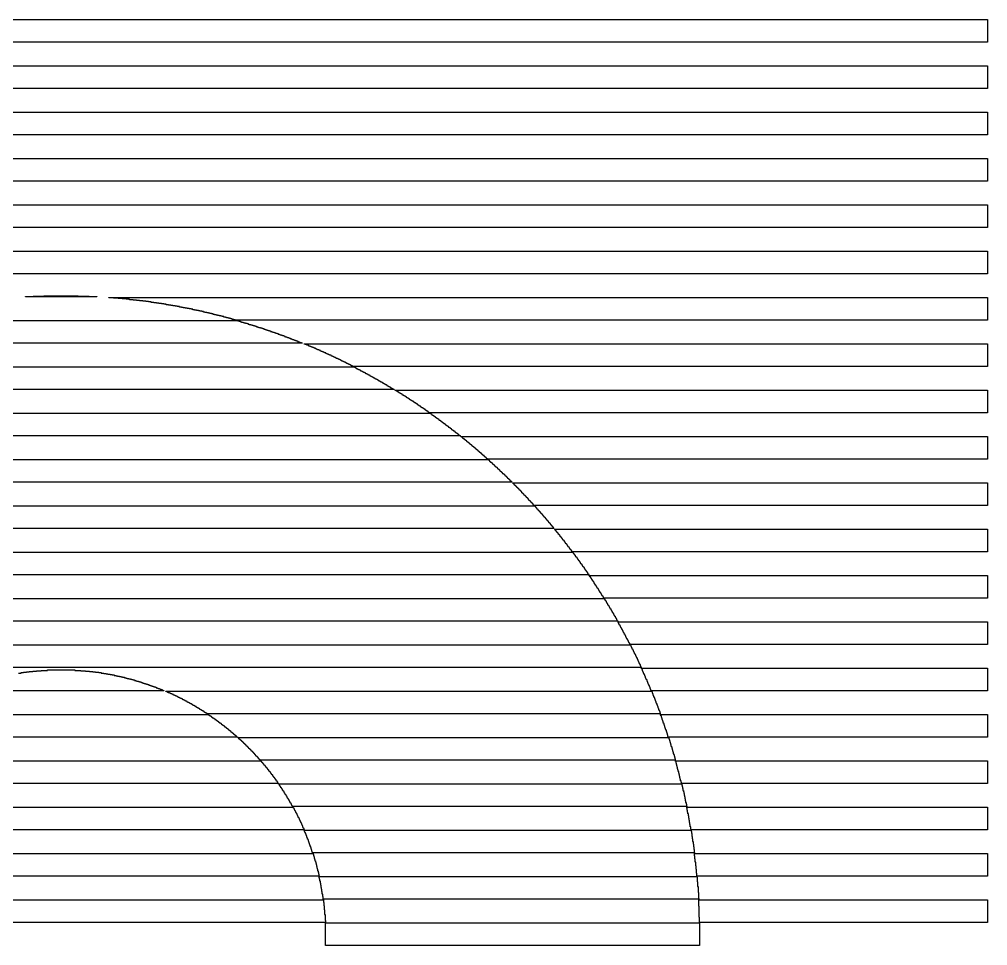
# Model space of a CAD drawing. Extents: x 600 to 5400, y 630 to 5369.
# Drawn here: x 2892 to 5400, y 2970 to 5369 of the extents above; entities that cross this region are included whole.
import ezdxf

# ---------------------------------------------------------------- set-up
doc = ezdxf.new("R2010")
doc.units = 0
doc.layers.add('LG_02_W2000_ZP600_INV_LG', color=5, linetype='CONTINUOUS')

msp = doc.modelspace()

# ---------------------------------------------------------------- linework, layer by layer
at = {"layer": 'LG_02_W2000_ZP600_INV_LG'}
for points in [[(5400, 5369), (5400, 5310), (600, 5310), (600, 5369)], [(5400, 5249), (5400, 5190), (600, 5190), (600, 5249)], [(5400, 5129), (5400, 5070), (600, 5070), (600, 5129)], [(5400, 5009), (5400, 4950), (600, 4950), (600, 5009)], [(5400, 4889), (5400, 4830), (600, 4830), (600, 4889)], [(5400, 4769), (5400, 4710), (600, 4710), (600, 4769)], [(3045, 4653), (3045, 4652), (3073, 4652), (3073, 4651), (3093, 4651), (3093, 4650), (2908, 4650), (2908, 4651), (2928, 4651), (2928, 4652), (2956, 4652), (2956, 4653)], [(5400, 4649), (5400, 4590), (3451, 4590), (3451, 4591), (3448, 4591), (3448, 4592), (3444, 4592), (3444, 4593), (3440, 4593), (3440, 4594), (3437, 4594), (3437, 4595), (3433, 4595), (3433, 4596), (3429, 4596), (3429, 4597), (3426, 4597), (3426, 4598), (3422, 4598), (3422, 4599), (3418, 4599), (3418, 4600), (3414, 4600), (3414, 4601), (3410, 4601), (3410, 4602), (3406, 4602), (3406, 4603), (3402, 4603), (3402, 4604), (3398, 4604), (3398, 4605), (3394, 4605), (3394, 4606), (3390, 4606), (3390, 4607), (3386, 4607), (3386, 4608), (3382, 4608), (3382, 4609), (3378, 4609), (3378, 4610), (3373, 4610), (3373, 4611), (3369, 4611), (3369, 4612), (3365, 4612), (3365, 4613), (3360, 4613), (3360, 4614), (3356, 4614), (3356, 4615), (3351, 4615), (3351, 4616), (3346, 4616), (3346, 4617), (3342, 4617), (3342, 4618), (3337, 4618), (3337, 4619), (3332, 4619), (3332, 4620), (3327, 4620), (3327, 4621), (3322, 4621), (3322, 4622), (3317, 4622), (3317, 4623), (3312, 4623), (3312, 4624), (3307, 4624), (3307, 4625), (3301, 4625), (3301, 4626), (3296, 4626), (3296, 4627), (3290, 4627), (3290, 4628), (3285, 4628), (3285, 4629), (3279, 4629), (3279, 4630), (3273, 4630), (3273, 4631), (3267, 4631), (3267, 4632), (3261, 4632), (3261, 4633), (3254, 4633), (3254, 4634), (3248, 4634), (3248, 4635), (3241, 4635), (3241, 4636), (3234, 4636), (3234, 4637), (3227, 4637), (3227, 4638), (3220, 4638), (3220, 4639), (3212, 4639), (3212, 4640), (3204, 4640), (3204, 4641), (3196, 4641), (3196, 4642), (3187, 4642), (3187, 4643), (3178, 4643), (3178, 4644), (3169, 4644), (3169, 4645), (3159, 4645), (3159, 4646), (3148, 4646), (3148, 4647), (3136, 4647), (3136, 4648), (3124, 4648), (3124, 4649)], [(5400, 4529), (5400, 4470), (3756, 4470), (3756, 4471), (3754, 4471), (3754, 4472), (3752, 4472), (3752, 4473), (3750, 4473), (3750, 4474), (3748, 4474), (3748, 4475), (3746, 4475), (3746, 4476), (3744, 4476), (3744, 4477), (3742, 4477), (3742, 4478), (3740, 4478), (3740, 4479), (3738, 4479), (3738, 4480), (3736, 4480), (3736, 4481), (3734, 4481), (3734, 4482), (3732, 4482), (3732, 4483), (3730, 4483), (3730, 4484), (3728, 4484), (3728, 4485), (3726, 4485), (3726, 4486), (3724, 4486), (3724, 4487), (3722, 4487), (3722, 4488), (3720, 4488), (3720, 4489), (3718, 4489), (3718, 4490), (3716, 4490), (3716, 4491), (3713, 4491), (3713, 4492), (3711, 4492), (3711, 4493), (3709, 4493), (3709, 4494), (3707, 4494), (3707, 4495), (3705, 4495), (3705, 4496), (3703, 4496), (3703, 4497), (3701, 4497), (3701, 4498), (3699, 4498), (3699, 4499), (3696, 4499), (3696, 4500), (3694, 4500), (3694, 4501), (3692, 4501), (3692, 4502), (3690, 4502), (3690, 4503), (3688, 4503), (3688, 4504), (3686, 4504), (3686, 4505), (3683, 4505), (3683, 4506), (3681, 4506), (3681, 4507), (3679, 4507), (3679, 4508), (3677, 4508), (3677, 4509), (3674, 4509), (3674, 4510), (3672, 4510), (3672, 4511), (3670, 4511), (3670, 4512), (3668, 4512), (3668, 4513), (3665, 4513), (3665, 4514), (3663, 4514), (3663, 4515), (3661, 4515), (3661, 4516), (3659, 4516), (3659, 4517), (3656, 4517), (3656, 4518), (3654, 4518), (3654, 4519), (3652, 4519), (3652, 4520), (3649, 4520), (3649, 4521), (3647, 4521), (3647, 4522), (3645, 4522), (3645, 4523), (3642, 4523), (3642, 4524), (3640, 4524), (3640, 4525), (3637, 4525), (3637, 4526), (3635, 4526), (3635, 4527), (3633, 4527), (3633, 4528), (3630, 4528), (3630, 4529)], [(5400, 4409), (5400, 4350), (3954, 4350), (3954, 4351), (3953, 4351), (3953, 4352), (3951, 4352), (3951, 4353), (3950, 4353), (3950, 4354), (3948, 4354), (3948, 4355), (3947, 4355), (3947, 4356), (3945, 4356), (3945, 4357), (3944, 4357), (3944, 4358), (3943, 4358), (3943, 4359), (3941, 4359), (3941, 4360), (3940, 4360), (3940, 4361), (3938, 4361), (3938, 4362), (3937, 4362), (3937, 4363), (3935, 4363), (3935, 4364), (3934, 4364), (3934, 4365), (3932, 4365), (3932, 4366), (3931, 4366), (3931, 4367), (3929, 4367), (3929, 4368), (3928, 4368), (3928, 4369), (3926, 4369), (3926, 4370), (3925, 4370), (3925, 4371), (3924, 4371), (3924, 4372), (3922, 4372), (3922, 4373), (3921, 4373), (3921, 4374), (3919, 4374), (3919, 4375), (3918, 4375), (3918, 4376), (3916, 4376), (3916, 4377), (3915, 4377), (3915, 4378), (3913, 4378), (3913, 4379), (3912, 4379), (3912, 4380), (3910, 4380), (3910, 4381), (3908, 4381), (3908, 4382), (3907, 4382), (3907, 4383), (3905, 4383), (3905, 4384), (3904, 4384), (3904, 4385), (3902, 4385), (3902, 4386), (3901, 4386), (3901, 4387), (3899, 4387), (3899, 4388), (3898, 4388), (3898, 4389), (3896, 4389), (3896, 4390), (3895, 4390), (3895, 4391), (3893, 4391), (3893, 4392), (3892, 4392), (3892, 4393), (3890, 4393), (3890, 4394), (3888, 4394), (3888, 4395), (3887, 4395), (3887, 4396), (3885, 4396), (3885, 4397), (3884, 4397), (3884, 4398), (3882, 4398), (3882, 4399), (3880, 4399), (3880, 4400), (3879, 4400), (3879, 4401), (3877, 4401), (3877, 4402), (3876, 4402), (3876, 4403), (3874, 4403), (3874, 4404), (3872, 4404), (3872, 4405), (3871, 4405), (3871, 4406), (3869, 4406), (3869, 4407), (3868, 4407), (3868, 4408), (3866, 4408), (3866, 4409)], [(5400, 4289), (5400, 4230), (4105, 4230), (4105, 4231), (4103, 4231), (4103, 4232), (4102, 4232), (4102, 4233), (4101, 4233), (4101, 4234), (4100, 4234), (4100, 4235), (4099, 4235), (4099, 4236), (4098, 4236), (4098, 4237), (4097, 4237), (4097, 4238), (4096, 4238), (4096, 4239), (4094, 4239), (4094, 4240), (4093, 4240), (4093, 4241), (4092, 4241), (4092, 4242), (4091, 4242), (4091, 4243), (4090, 4243), (4090, 4244), (4089, 4244), (4089, 4245), (4088, 4245), (4088, 4246), (4086, 4246), (4086, 4247), (4085, 4247), (4085, 4248), (4084, 4248), (4084, 4249), (4083, 4249), (4083, 4250), (4082, 4250), (4082, 4251), (4081, 4251), (4081, 4252), (4080, 4252), (4080, 4253), (4078, 4253), (4078, 4254), (4077, 4254), (4077, 4255), (4076, 4255), (4076, 4256), (4075, 4256), (4075, 4257), (4074, 4257), (4074, 4258), (4073, 4258), (4073, 4259), (4071, 4259), (4071, 4260), (4070, 4260), (4070, 4261), (4069, 4261), (4069, 4262), (4068, 4262), (4068, 4263), (4067, 4263), (4067, 4264), (4065, 4264), (4065, 4265), (4064, 4265), (4064, 4266), (4063, 4266), (4063, 4267), (4062, 4267), (4062, 4268), (4061, 4268), (4061, 4269), (4059, 4269), (4059, 4270), (4058, 4270), (4058, 4271), (4057, 4271), (4057, 4272), (4056, 4272), (4056, 4273), (4055, 4273), (4055, 4274), (4053, 4274), (4053, 4275), (4052, 4275), (4052, 4276), (4051, 4276), (4051, 4277), (4050, 4277), (4050, 4278), (4049, 4278), (4049, 4279), (4047, 4279), (4047, 4280), (4046, 4280), (4046, 4281), (4045, 4281), (4045, 4282), (4044, 4282), (4044, 4283), (4042, 4283), (4042, 4284), (4041, 4284), (4041, 4285), (4040, 4285), (4040, 4286), (4039, 4286), (4039, 4287), (4038, 4287), (4038, 4288), (4036, 4288), (4036, 4289)], [(5400, 4169), (5400, 4110), (4225, 4110), (4225, 4111), (4224, 4111), (4224, 4112), (4223, 4112), (4223, 4114), (4222, 4114), (4222, 4115), (4221, 4115), (4221, 4116), (4220, 4116), (4220, 4117), (4219, 4117), (4219, 4118), (4218, 4118), (4218, 4119), (4217, 4119), (4217, 4120), (4216, 4120), (4216, 4121), (4215, 4121), (4215, 4122), (4214, 4122), (4214, 4123), (4213, 4123), (4213, 4124), (4212, 4124), (4212, 4125), (4211, 4125), (4211, 4127), (4210, 4127), (4210, 4128), (4209, 4128), (4209, 4129), (4208, 4129), (4208, 4130), (4207, 4130), (4207, 4131), (4206, 4131), (4206, 4132), (4205, 4132), (4205, 4133), (4204, 4133), (4204, 4134), (4203, 4134), (4203, 4135), (4202, 4135), (4202, 4136), (4201, 4136), (4201, 4137), (4200, 4137), (4200, 4138), (4199, 4138), (4199, 4139), (4198, 4139), (4198, 4140), (4197, 4140), (4197, 4141), (4196, 4141), (4196, 4142), (4195, 4142), (4195, 4143), (4194, 4143), (4194, 4145), (4193, 4145), (4193, 4146), (4192, 4146), (4192, 4147), (4191, 4147), (4191, 4148), (4190, 4148), (4190, 4149), (4189, 4149), (4189, 4150), (4188, 4150), (4188, 4151), (4187, 4151), (4187, 4152), (4186, 4152), (4186, 4153), (4185, 4153), (4185, 4154), (4184, 4154), (4184, 4155), (4183, 4155), (4183, 4156), (4182, 4156), (4182, 4157), (4181, 4157), (4181, 4158), (4180, 4158), (4180, 4159), (4179, 4159), (4179, 4160), (4178, 4160), (4178, 4161), (4177, 4161), (4177, 4162), (4176, 4162), (4176, 4163), (4175, 4163), (4175, 4164), (4174, 4164), (4174, 4165), (4173, 4165), (4173, 4166), (4172, 4166), (4172, 4167), (4171, 4167), (4171, 4168), (4170, 4168), (4170, 4169)], [(5400, 4049), (5400, 3990), (4324, 3990), (4324, 3991), (4323, 3991), (4323, 3993), (4322, 3993), (4322, 3994), (4321, 3994), (4321, 3995), (4320, 3995), (4320, 3997), (4319, 3997), (4319, 3998), (4318, 3998), (4318, 3999), (4317, 3999), (4317, 4001), (4316, 4001), (4316, 4002), (4315, 4002), (4315, 4003), (4314, 4003), (4314, 4005), (4313, 4005), (4313, 4006), (4312, 4006), (4312, 4007), (4311, 4007), (4311, 4009), (4310, 4009), (4310, 4010), (4309, 4010), (4309, 4011), (4308, 4011), (4308, 4012), (4307, 4012), (4307, 4014), (4306, 4014), (4306, 4015), (4305, 4015), (4305, 4016), (4304, 4016), (4304, 4018), (4303, 4018), (4303, 4019), (4302, 4019), (4302, 4020), (4301, 4020), (4301, 4021), (4300, 4021), (4300, 4023), (4299, 4023), (4299, 4024), (4298, 4024), (4298, 4025), (4297, 4025), (4297, 4027), (4296, 4027), (4296, 4028), (4295, 4028), (4295, 4029), (4294, 4029), (4294, 4030), (4293, 4030), (4293, 4032), (4292, 4032), (4292, 4033), (4291, 4033), (4291, 4034), (4290, 4034), (4290, 4035), (4289, 4035), (4289, 4037), (4288, 4037), (4288, 4038), (4287, 4038), (4287, 4039), (4286, 4039), (4286, 4040), (4285, 4040), (4285, 4041), (4284, 4041), (4284, 4043), (4283, 4043), (4283, 4044), (4282, 4044), (4282, 4045), (4281, 4045), (4281, 4046), (4280, 4046), (4280, 4048), (4279, 4048), (4279, 4049)], [(5400, 3929), (5400, 3870), (4406, 3870), (4406, 3871), (4405, 3871), (4405, 3873), (4404, 3873), (4404, 3875), (4403, 3875), (4403, 3876), (4402, 3876), (4402, 3878), (4401, 3878), (4401, 3879), (4400, 3879), (4400, 3881), (4399, 3881), (4399, 3883), (4398, 3883), (4398, 3884), (4397, 3884), (4397, 3886), (4396, 3886), (4396, 3887), (4395, 3887), (4395, 3889), (4394, 3889), (4394, 3891), (4393, 3891), (4393, 3892), (4392, 3892), (4392, 3894), (4391, 3894), (4391, 3895), (4390, 3895), (4390, 3897), (4389, 3897), (4389, 3898), (4388, 3898), (4388, 3900), (4387, 3900), (4387, 3901), (4386, 3901), (4386, 3903), (4385, 3903), (4385, 3904), (4384, 3904), (4384, 3906), (4383, 3906), (4383, 3907), (4382, 3907), (4382, 3909), (4381, 3909), (4381, 3911), (4380, 3911), (4380, 3912), (4379, 3912), (4379, 3914), (4378, 3914), (4378, 3915), (4377, 3915), (4377, 3917), (4376, 3917), (4376, 3918), (4375, 3918), (4375, 3920), (4374, 3920), (4374, 3921), (4373, 3921), (4373, 3923), (4372, 3923), (4372, 3924), (4371, 3924), (4371, 3925), (4370, 3925), (4370, 3927), (4369, 3927), (4369, 3928), (4368, 3928), (4368, 3929)], [(5400, 3809), (5400, 3750), (4474, 3750), (4474, 3751), (4473, 3751), (4473, 3753), (4472, 3753), (4472, 3755), (4471, 3755), (4471, 3757), (4470, 3757), (4470, 3759), (4469, 3759), (4469, 3761), (4468, 3761), (4468, 3763), (4467, 3763), (4467, 3764), (4466, 3764), (4466, 3766), (4465, 3766), (4465, 3768), (4464, 3768), (4464, 3770), (4463, 3770), (4463, 3772), (4462, 3772), (4462, 3774), (4461, 3774), (4461, 3776), (4460, 3776), (4460, 3778), (4459, 3778), (4459, 3780), (4458, 3780), (4458, 3781), (4457, 3781), (4457, 3783), (4456, 3783), (4456, 3785), (4455, 3785), (4455, 3787), (4454, 3787), (4454, 3789), (4453, 3789), (4453, 3791), (4452, 3791), (4452, 3793), (4451, 3793), (4451, 3794), (4450, 3794), (4450, 3796), (4449, 3796), (4449, 3798), (4448, 3798), (4448, 3800), (4447, 3800), (4447, 3802), (4446, 3802), (4446, 3803), (4445, 3803), (4445, 3805), (4444, 3805), (4444, 3807), (4443, 3807), (4443, 3809)], [(5400, 3689), (5400, 3630), (4529, 3630), (4529, 3632), (4528, 3632), (4528, 3634), (4527, 3634), (4527, 3636), (4526, 3636), (4526, 3639), (4525, 3639), (4525, 3641), (4524, 3641), (4524, 3644), (4523, 3644), (4523, 3646), (4522, 3646), (4522, 3648), (4521, 3648), (4521, 3651), (4520, 3651), (4520, 3653), (4519, 3653), (4519, 3655), (4518, 3655), (4518, 3658), (4517, 3658), (4517, 3660), (4516, 3660), (4516, 3662), (4515, 3662), (4515, 3664), (4514, 3664), (4514, 3667), (4513, 3667), (4513, 3669), (4512, 3669), (4512, 3671), (4511, 3671), (4511, 3673), (4510, 3673), (4510, 3676), (4509, 3676), (4509, 3678), (4508, 3678), (4508, 3680), (4507, 3680), (4507, 3682), (4506, 3682), (4506, 3685), (4505, 3685), (4505, 3687), (4504, 3687), (4504, 3689)], [(4530, 3629), (4530, 3627), (4531, 3627), (4531, 3624), (4532, 3624), (4532, 3622), (4533, 3622), (4533, 3619), (4534, 3619), (4534, 3617), (4535, 3617), (4535, 3614), (4536, 3614), (4536, 3612), (4537, 3612), (4537, 3609), (4538, 3609), (4538, 3607), (4539, 3607), (4539, 3604), (4540, 3604), (4540, 3602), (4541, 3602), (4541, 3599), (4542, 3599), (4542, 3597), (4543, 3597), (4543, 3594), (4544, 3594), (4544, 3591), (4545, 3591), (4545, 3589), (4546, 3589), (4546, 3586), (4547, 3586), (4547, 3584), (4548, 3584), (4548, 3581), (4549, 3581), (4549, 3578), (4550, 3578), (4550, 3576), (4551, 3576), (4551, 3573), (4552, 3573), (4552, 3570), (3379, 3570), (3379, 3571), (3377, 3571), (3377, 3572), (3376, 3572), (3376, 3573), (3374, 3573), (3374, 3574), (3373, 3574), (3373, 3575), (3371, 3575), (3371, 3576), (3370, 3576), (3370, 3577), (3368, 3577), (3368, 3578), (3366, 3578), (3366, 3579), (3365, 3579), (3365, 3580), (3363, 3580), (3363, 3581), (3362, 3581), (3362, 3582), (3360, 3582), (3360, 3583), (3358, 3583), (3358, 3584), (3357, 3584), (3357, 3585), (3355, 3585), (3355, 3586), (3353, 3586), (3353, 3587), (3352, 3587), (3352, 3588), (3350, 3588), (3350, 3589), (3348, 3589), (3348, 3590), (3347, 3590), (3347, 3591), (3345, 3591), (3345, 3592), (3343, 3592), (3343, 3593), (3342, 3593), (3342, 3594), (3340, 3594), (3340, 3595), (3338, 3595), (3338, 3596), (3336, 3596), (3336, 3597), (3334, 3597), (3334, 3598), (3333, 3598), (3333, 3599), (3331, 3599), (3331, 3600), (3329, 3600), (3329, 3601), (3327, 3601), (3327, 3602), (3325, 3602), (3325, 3603), (3323, 3603), (3323, 3604), (3322, 3604), (3322, 3605), (3320, 3605), (3320, 3606), (3318, 3606), (3318, 3607), (3316, 3607), (3316, 3608), (3314, 3608), (3314, 3609), (3312, 3609), (3312, 3610), (3310, 3610), (3310, 3611), (3308, 3611), (3308, 3612), (3306, 3612), (3306, 3613), (3304, 3613), (3304, 3614), (3302, 3614), (3302, 3615), (3300, 3615), (3300, 3616), (3298, 3616), (3298, 3617), (3296, 3617), (3296, 3618), (3294, 3618), (3294, 3619), (3292, 3619), (3292, 3620), (3289, 3620), (3289, 3621), (3287, 3621), (3287, 3622), (3285, 3622), (3285, 3623), (3283, 3623), (3283, 3624), (3281, 3624), (3281, 3625), (3278, 3625), (3278, 3626), (3276, 3626), (3276, 3627), (3274, 3627), (3274, 3628), (3272, 3628), (3272, 3629)], [(5400, 3569), (5400, 3510), (4573, 3510), (4573, 3512), (4572, 3512), (4572, 3516), (4571, 3516), (4571, 3519), (4570, 3519), (4570, 3522), (4569, 3522), (4569, 3525), (4568, 3525), (4568, 3528), (4567, 3528), (4567, 3531), (4566, 3531), (4566, 3533), (4565, 3533), (4565, 3536), (4564, 3536), (4564, 3539), (4563, 3539), (4563, 3542), (4562, 3542), (4562, 3545), (4561, 3545), (4561, 3548), (4560, 3548), (4560, 3551), (4559, 3551), (4559, 3554), (4558, 3554), (4558, 3556), (4557, 3556), (4557, 3559), (4556, 3559), (4556, 3562), (4555, 3562), (4555, 3565), (4554, 3565), (4554, 3567), (4553, 3567), (4553, 3569)], [(4574, 3509), (4574, 3506), (4575, 3506), (4575, 3503), (4576, 3503), (4576, 3500), (4577, 3500), (4577, 3497), (4578, 3497), (4578, 3494), (4579, 3494), (4579, 3491), (4580, 3491), (4580, 3487), (4581, 3487), (4581, 3484), (4582, 3484), (4582, 3481), (4583, 3481), (4583, 3477), (4584, 3477), (4584, 3474), (4585, 3474), (4585, 3471), (4586, 3471), (4586, 3467), (4587, 3467), (4587, 3464), (4588, 3464), (4588, 3461), (4589, 3461), (4589, 3457), (4590, 3457), (4590, 3454), (4591, 3454), (4591, 3450), (3516, 3450), (3516, 3451), (3515, 3451), (3515, 3452), (3514, 3452), (3514, 3453), (3513, 3453), (3513, 3454), (3512, 3454), (3512, 3456), (3511, 3456), (3511, 3457), (3510, 3457), (3510, 3458), (3509, 3458), (3509, 3459), (3508, 3459), (3508, 3460), (3507, 3460), (3507, 3461), (3506, 3461), (3506, 3462), (3505, 3462), (3505, 3463), (3504, 3463), (3504, 3464), (3503, 3464), (3503, 3465), (3502, 3465), (3502, 3467), (3501, 3467), (3501, 3468), (3500, 3468), (3500, 3469), (3499, 3469), (3499, 3470), (3498, 3470), (3498, 3471), (3497, 3471), (3497, 3472), (3496, 3472), (3496, 3473), (3495, 3473), (3495, 3474), (3494, 3474), (3494, 3475), (3493, 3475), (3493, 3476), (3492, 3476), (3492, 3477), (3491, 3477), (3491, 3478), (3490, 3478), (3490, 3479), (3489, 3479), (3489, 3480), (3488, 3480), (3488, 3481), (3487, 3481), (3487, 3482), (3486, 3482), (3486, 3483), (3485, 3483), (3485, 3484), (3484, 3484), (3484, 3485), (3483, 3485), (3483, 3486), (3482, 3486), (3482, 3487), (3481, 3487), (3481, 3488), (3480, 3488), (3480, 3489), (3479, 3489), (3479, 3490), (3478, 3490), (3478, 3491), (3477, 3491), (3477, 3492), (3476, 3492), (3476, 3493), (3475, 3493), (3475, 3494), (3474, 3494), (3474, 3495), (3473, 3495), (3473, 3496), (3472, 3496), (3472, 3497), (3471, 3497), (3471, 3498), (3470, 3498), (3470, 3499), (3469, 3499), (3469, 3500), (3468, 3500), (3468, 3501), (3466, 3501), (3466, 3502), (3465, 3502), (3465, 3503), (3464, 3503), (3464, 3504), (3463, 3504), (3463, 3505), (3462, 3505), (3462, 3506), (3461, 3506), (3461, 3507), (3460, 3507), (3460, 3508), (3459, 3508), (3459, 3509)], [(5400, 3449), (5400, 3390), (4607, 3390), (4607, 3393), (4606, 3393), (4606, 3397), (4605, 3397), (4605, 3401), (4604, 3401), (4604, 3405), (4603, 3405), (4603, 3409), (4602, 3409), (4602, 3413), (4601, 3413), (4601, 3417), (4600, 3417), (4600, 3421), (4599, 3421), (4599, 3425), (4598, 3425), (4598, 3428), (4597, 3428), (4597, 3432), (4596, 3432), (4596, 3436), (4595, 3436), (4595, 3439), (4594, 3439), (4594, 3443), (4593, 3443), (4593, 3447), (4592, 3447), (4592, 3449)], [(4608, 3389), (4608, 3385), (4609, 3385), (4609, 3381), (4610, 3381), (4610, 3377), (4611, 3377), (4611, 3372), (4612, 3372), (4612, 3368), (4613, 3368), (4613, 3364), (4614, 3364), (4614, 3359), (4615, 3359), (4615, 3355), (4616, 3355), (4616, 3350), (4617, 3350), (4617, 3345), (4618, 3345), (4618, 3341), (4619, 3341), (4619, 3336), (4620, 3336), (4620, 3331), (4621, 3331), (4621, 3330), (3600, 3330), (3600, 3332), (3599, 3332), (3599, 3333), (3598, 3333), (3598, 3335), (3597, 3335), (3597, 3337), (3596, 3337), (3596, 3339), (3595, 3339), (3595, 3341), (3594, 3341), (3594, 3342), (3593, 3342), (3593, 3344), (3592, 3344), (3592, 3346), (3591, 3346), (3591, 3347), (3590, 3347), (3590, 3349), (3589, 3349), (3589, 3351), (3588, 3351), (3588, 3352), (3587, 3352), (3587, 3354), (3586, 3354), (3586, 3356), (3585, 3356), (3585, 3357), (3584, 3357), (3584, 3359), (3583, 3359), (3583, 3361), (3582, 3361), (3582, 3362), (3581, 3362), (3581, 3364), (3580, 3364), (3580, 3365), (3579, 3365), (3579, 3367), (3578, 3367), (3578, 3369), (3577, 3369), (3577, 3370), (3576, 3370), (3576, 3372), (3575, 3372), (3575, 3373), (3574, 3373), (3574, 3375), (3573, 3375), (3573, 3376), (3572, 3376), (3572, 3378), (3571, 3378), (3571, 3379), (3570, 3379), (3570, 3381), (3569, 3381), (3569, 3382), (3568, 3382), (3568, 3384), (3567, 3384), (3567, 3385), (3566, 3385), (3566, 3387), (3565, 3387), (3565, 3388), (3564, 3388), (3564, 3389)], [(5400, 3329), (5400, 3270), (4632, 3270), (4632, 3272), (4631, 3272), (4631, 3278), (4630, 3278), (4630, 3284), (4629, 3284), (4629, 3289), (4628, 3289), (4628, 3295), (4627, 3295), (4627, 3300), (4626, 3300), (4626, 3306), (4625, 3306), (4625, 3311), (4624, 3311), (4624, 3316), (4623, 3316), (4623, 3321), (4622, 3321), (4622, 3326), (4621, 3326), (4621, 3329)], [(4632, 3269), (4632, 3266), (4633, 3266), (4633, 3260), (4634, 3260), (4634, 3253), (4635, 3253), (4635, 3247), (4636, 3247), (4636, 3240), (4637, 3240), (4637, 3233), (4638, 3233), (4638, 3226), (4639, 3226), (4639, 3219), (4640, 3219), (4640, 3211), (4641, 3211), (4641, 3210), (3652, 3210), (3652, 3212), (3651, 3212), (3651, 3215), (3650, 3215), (3650, 3218), (3649, 3218), (3649, 3221), (3648, 3221), (3648, 3224), (3647, 3224), (3647, 3227), (3646, 3227), (3646, 3230), (3645, 3230), (3645, 3233), (3644, 3233), (3644, 3235), (3643, 3235), (3643, 3238), (3642, 3238), (3642, 3241), (3641, 3241), (3641, 3244), (3640, 3244), (3640, 3246), (3639, 3246), (3639, 3249), (3638, 3249), (3638, 3251), (3637, 3251), (3637, 3254), (3636, 3254), (3636, 3256), (3635, 3256), (3635, 3259), (3634, 3259), (3634, 3261), (3633, 3261), (3633, 3264), (3632, 3264), (3632, 3266), (3631, 3266), (3631, 3268), (3630, 3268), (3630, 3269)], [(5400, 3209), (5400, 3150), (4647, 3150), (4647, 3158), (4646, 3158), (4646, 3168), (4645, 3168), (4645, 3177), (4644, 3177), (4644, 3186), (4643, 3186), (4643, 3195), (4642, 3195), (4642, 3203), (4641, 3203), (4641, 3209)], [(4647, 3149), (4647, 3147), (4648, 3147), (4648, 3135), (4649, 3135), (4649, 3123), (4650, 3123), (4650, 3108), (4651, 3108), (4651, 3092), (4652, 3092), (4652, 3090), (3679, 3090), (3679, 3097), (3678, 3097), (3678, 3103), (3677, 3103), (3677, 3110), (3676, 3110), (3676, 3116), (3675, 3116), (3675, 3121), (3674, 3121), (3674, 3127), (3673, 3127), (3673, 3132), (3672, 3132), (3672, 3137), (3671, 3137), (3671, 3142), (3670, 3142), (3670, 3146), (3669, 3146), (3669, 3149)], [(3680, 3089), (3680, 3082), (3681, 3082), (3681, 3073), (3682, 3073), (3682, 3063), (3683, 3063), (3683, 3051), (3684, 3051), (3684, 3035), (3685, 3035), (3685, 3030), (2316, 3030), (2316, 3035), (2317, 3035), (2317, 3051), (2318, 3051), (2318, 3063), (2319, 3063), (2319, 3073), (2320, 3073), (2320, 3082), (2321, 3082), (2321, 3089)], [(5400, 3089), (5400, 3030), (4654, 3030), (4654, 3044), (4653, 3044), (4653, 3072), (4652, 3072), (4652, 3089)], [(4654, 3029), (4654, 2970), (3685, 2970), (3685, 3029)]]:
    msp.add_lwpolyline(points, close=True, dxfattribs=at)
for points in [[(2543, 4589), (3458, 4589), (3458, 4588), (3462, 4588), (3462, 4587), (3465, 4587), (3465, 4586), (3468, 4586), (3468, 4585), (3472, 4585), (3472, 4584), (3475, 4584), (3475, 4583), (3478, 4583), (3478, 4582), (3482, 4582), (3482, 4581), (3485, 4581), (3485, 4580), (3488, 4580), (3488, 4579), (3492, 4579), (3492, 4578), (3495, 4578), (3495, 4577), (3498, 4577), (3498, 4576), (3501, 4576), (3501, 4575), (3504, 4575), (3504, 4574), (3507, 4574), (3507, 4573), (3510, 4573), (3510, 4572), (3513, 4572), (3513, 4571), (3517, 4571), (3517, 4570), (3520, 4570), (3520, 4569), (3523, 4569), (3523, 4568), (3526, 4568), (3526, 4567), (3529, 4567), (3529, 4566), (3532, 4566), (3532, 4565), (3534, 4565), (3534, 4564), (3537, 4564), (3537, 4563), (3540, 4563), (3540, 4562), (3543, 4562), (3543, 4561), (3546, 4561), (3546, 4560), (3549, 4560), (3549, 4559), (3552, 4559), (3552, 4558), (3555, 4558), (3555, 4557), (3557, 4557), (3557, 4556), (3560, 4556), (3560, 4555), (3563, 4555), (3563, 4554), (3566, 4554), (3566, 4553), (3568, 4553), (3568, 4552), (3571, 4552), (3571, 4551), (3574, 4551), (3574, 4550), (3577, 4550), (3577, 4549), (3579, 4549), (3579, 4548), (3582, 4548), (3582, 4547), (3585, 4547), (3585, 4546), (3587, 4546), (3587, 4545), (3590, 4545), (3590, 4544), (3592, 4544), (3592, 4543), (3595, 4543), (3595, 4542), (3598, 4542), (3598, 4541), (3600, 4541), (3600, 4540), (3603, 4540), (3603, 4539), (3605, 4539), (3605, 4538), (3608, 4538), (3608, 4537), (3610, 4537), (3610, 4536), (3613, 4536), (3613, 4535), (3615, 4535), (3615, 4534), (3618, 4534), (3618, 4533), (3620, 4533), (3620, 4532), (3623, 4532), (3623, 4531), (3625, 4531), (3625, 4530), (2376, 4530)], [(2241, 4469), (3760, 4469), (3760, 4468), (3762, 4468), (3762, 4467), (3764, 4467), (3764, 4466), (3765, 4466), (3765, 4465), (3767, 4465), (3767, 4464), (3769, 4464), (3769, 4463), (3771, 4463), (3771, 4462), (3773, 4462), (3773, 4461), (3775, 4461), (3775, 4460), (3777, 4460), (3777, 4459), (3779, 4459), (3779, 4458), (3781, 4458), (3781, 4457), (3782, 4457), (3782, 4456), (3784, 4456), (3784, 4455), (3786, 4455), (3786, 4454), (3788, 4454), (3788, 4453), (3790, 4453), (3790, 4452), (3792, 4452), (3792, 4451), (3794, 4451), (3794, 4450), (3795, 4450), (3795, 4449), (3797, 4449), (3797, 4448), (3799, 4448), (3799, 4447), (3801, 4447), (3801, 4446), (3803, 4446), (3803, 4445), (3804, 4445), (3804, 4444), (3806, 4444), (3806, 4443), (3808, 4443), (3808, 4442), (3810, 4442), (3810, 4441), (3812, 4441), (3812, 4440), (3813, 4440), (3813, 4439), (3815, 4439), (3815, 4438), (3817, 4438), (3817, 4437), (3819, 4437), (3819, 4436), (3820, 4436), (3820, 4435), (3822, 4435), (3822, 4434), (3824, 4434), (3824, 4433), (3826, 4433), (3826, 4432), (3827, 4432), (3827, 4431), (3829, 4431), (3829, 4430), (3831, 4430), (3831, 4429), (3833, 4429), (3833, 4428), (3834, 4428), (3834, 4427), (3836, 4427), (3836, 4426), (3838, 4426), (3838, 4425), (3839, 4425), (3839, 4424), (3841, 4424), (3841, 4423), (3843, 4423), (3843, 4422), (3844, 4422), (3844, 4421), (3846, 4421), (3846, 4420), (3848, 4420), (3848, 4419), (3849, 4419), (3849, 4418), (3851, 4418), (3851, 4417), (3853, 4417), (3853, 4416), (3854, 4416), (3854, 4415), (3856, 4415), (3856, 4414), (3858, 4414), (3858, 4413), (3859, 4413), (3859, 4412), (3861, 4412), (3861, 4411), (3863, 4411), (3863, 4410), (2138, 4410)], [(2044, 4349), (3957, 4349), (3957, 4348), (3958, 4348), (3958, 4347), (3960, 4347), (3960, 4346), (3961, 4346), (3961, 4345), (3962, 4345), (3962, 4344), (3964, 4344), (3964, 4343), (3965, 4343), (3965, 4342), (3967, 4342), (3967, 4341), (3968, 4341), (3968, 4340), (3969, 4340), (3969, 4339), (3971, 4339), (3971, 4338), (3972, 4338), (3972, 4337), (3974, 4337), (3974, 4336), (3975, 4336), (3975, 4335), (3976, 4335), (3976, 4334), (3978, 4334), (3978, 4333), (3979, 4333), (3979, 4332), (3980, 4332), (3980, 4331), (3982, 4331), (3982, 4330), (3983, 4330), (3983, 4329), (3984, 4329), (3984, 4328), (3986, 4328), (3986, 4327), (3987, 4327), (3987, 4326), (3988, 4326), (3988, 4325), (3990, 4325), (3990, 4324), (3991, 4324), (3991, 4323), (3992, 4323), (3992, 4322), (3994, 4322), (3994, 4321), (3995, 4321), (3995, 4320), (3996, 4320), (3996, 4319), (3998, 4319), (3998, 4318), (3999, 4318), (3999, 4317), (4000, 4317), (4000, 4316), (4002, 4316), (4002, 4315), (4003, 4315), (4003, 4314), (4004, 4314), (4004, 4313), (4006, 4313), (4006, 4312), (4007, 4312), (4007, 4311), (4008, 4311), (4008, 4310), (4010, 4310), (4010, 4309), (4011, 4309), (4011, 4308), (4012, 4308), (4012, 4307), (4013, 4307), (4013, 4306), (4015, 4306), (4015, 4305), (4016, 4305), (4016, 4304), (4017, 4304), (4017, 4303), (4019, 4303), (4019, 4302), (4020, 4302), (4020, 4301), (4021, 4301), (4021, 4300), (4022, 4300), (4022, 4299), (4024, 4299), (4024, 4298), (4025, 4298), (4025, 4297), (4026, 4297), (4026, 4296), (4028, 4296), (4028, 4295), (4029, 4295), (4029, 4294), (4030, 4294), (4030, 4293), (4031, 4293), (4031, 4292), (4033, 4292), (4033, 4291), (4034, 4291), (4034, 4290), (1967, 4290)], [(1894, 4229), (4107, 4229), (4107, 4228), (4108, 4228), (4108, 4227), (4109, 4227), (4109, 4226), (4110, 4226), (4110, 4225), (4111, 4225), (4111, 4224), (4112, 4224), (4112, 4223), (4113, 4223), (4113, 4222), (4115, 4222), (4115, 4221), (4116, 4221), (4116, 4220), (4117, 4220), (4117, 4219), (4118, 4219), (4118, 4218), (4119, 4218), (4119, 4217), (4120, 4217), (4120, 4216), (4121, 4216), (4121, 4215), (4122, 4215), (4122, 4214), (4123, 4214), (4123, 4213), (4124, 4213), (4124, 4212), (4125, 4212), (4125, 4211), (4126, 4211), (4126, 4210), (4128, 4210), (4128, 4209), (4129, 4209), (4129, 4208), (4130, 4208), (4130, 4207), (4131, 4207), (4131, 4206), (4132, 4206), (4132, 4205), (4133, 4205), (4133, 4204), (4134, 4204), (4134, 4203), (4135, 4203), (4135, 4202), (4136, 4202), (4136, 4201), (4137, 4201), (4137, 4200), (4138, 4200), (4138, 4199), (4139, 4199), (4139, 4198), (4140, 4198), (4140, 4197), (4141, 4197), (4141, 4196), (4142, 4196), (4142, 4195), (4143, 4195), (4143, 4194), (4144, 4194), (4144, 4193), (4146, 4193), (4146, 4192), (4147, 4192), (4147, 4191), (4148, 4191), (4148, 4190), (4149, 4190), (4149, 4189), (4150, 4189), (4150, 4188), (4151, 4188), (4151, 4187), (4152, 4187), (4152, 4186), (4153, 4186), (4153, 4185), (4154, 4185), (4154, 4184), (4155, 4184), (4155, 4183), (4156, 4183), (4156, 4182), (4157, 4182), (4157, 4181), (4158, 4181), (4158, 4180), (4159, 4180), (4159, 4179), (4160, 4179), (4160, 4178), (4161, 4178), (4161, 4177), (4162, 4177), (4162, 4176), (4163, 4176), (4163, 4175), (4164, 4175), (4164, 4174), (4165, 4174), (4165, 4173), (4166, 4173), (4166, 4172), (4167, 4172), (4167, 4171), (4168, 4171), (4168, 4170), (1833, 4170)], [(1774, 4109), (4227, 4109), (4227, 4108), (4228, 4108), (4228, 4107), (4229, 4107), (4229, 4106), (4230, 4106), (4230, 4105), (4231, 4105), (4231, 4104), (4232, 4104), (4232, 4102), (4233, 4102), (4233, 4101), (4234, 4101), (4234, 4100), (4235, 4100), (4235, 4099), (4236, 4099), (4236, 4098), (4237, 4098), (4237, 4097), (4238, 4097), (4238, 4096), (4239, 4096), (4239, 4095), (4240, 4095), (4240, 4093), (4241, 4093), (4241, 4092), (4242, 4092), (4242, 4091), (4243, 4091), (4243, 4090), (4244, 4090), (4244, 4089), (4245, 4089), (4245, 4088), (4246, 4088), (4246, 4087), (4247, 4087), (4247, 4085), (4248, 4085), (4248, 4084), (4249, 4084), (4249, 4083), (4250, 4083), (4250, 4082), (4251, 4082), (4251, 4081), (4252, 4081), (4252, 4080), (4253, 4080), (4253, 4079), (4254, 4079), (4254, 4077), (4255, 4077), (4255, 4076), (4256, 4076), (4256, 4075), (4257, 4075), (4257, 4074), (4258, 4074), (4258, 4073), (4259, 4073), (4259, 4072), (4260, 4072), (4260, 4070), (4261, 4070), (4261, 4069), (4262, 4069), (4262, 4068), (4263, 4068), (4263, 4067), (4264, 4067), (4264, 4066), (4265, 4066), (4265, 4064), (4266, 4064), (4266, 4063), (4267, 4063), (4267, 4062), (4268, 4062), (4268, 4061), (4269, 4061), (4269, 4060), (4270, 4060), (4270, 4058), (4271, 4058), (4271, 4057), (4272, 4057), (4272, 4056), (4273, 4056), (4273, 4055), (4274, 4055), (4274, 4054), (4275, 4054), (4275, 4052), (4276, 4052), (4276, 4051), (4277, 4051), (4277, 4050), (1724, 4050)], [(1675, 3989), (4326, 3989), (4326, 3987), (4327, 3987), (4327, 3986), (4328, 3986), (4328, 3985), (4329, 3985), (4329, 3983), (4330, 3983), (4330, 3982), (4331, 3982), (4331, 3981), (4332, 3981), (4332, 3979), (4333, 3979), (4333, 3978), (4334, 3978), (4334, 3977), (4335, 3977), (4335, 3975), (4336, 3975), (4336, 3974), (4337, 3974), (4337, 3973), (4338, 3973), (4338, 3971), (4339, 3971), (4339, 3970), (4340, 3970), (4340, 3968), (4341, 3968), (4341, 3967), (4342, 3967), (4342, 3966), (4343, 3966), (4343, 3964), (4344, 3964), (4344, 3963), (4345, 3963), (4345, 3961), (4346, 3961), (4346, 3960), (4347, 3960), (4347, 3959), (4348, 3959), (4348, 3957), (4349, 3957), (4349, 3956), (4350, 3956), (4350, 3954), (4351, 3954), (4351, 3953), (4352, 3953), (4352, 3952), (4353, 3952), (4353, 3950), (4354, 3950), (4354, 3949), (4355, 3949), (4355, 3947), (4356, 3947), (4356, 3946), (4357, 3946), (4357, 3944), (4358, 3944), (4358, 3943), (4359, 3943), (4359, 3942), (4360, 3942), (4360, 3940), (4361, 3940), (4361, 3939), (4362, 3939), (4362, 3937), (4363, 3937), (4363, 3936), (4364, 3936), (4364, 3934), (4365, 3934), (4365, 3933), (4366, 3933), (4366, 3931), (4367, 3931), (4367, 3930), (1634, 3930)], [(1594, 3869), (4407, 3869), (4407, 3868), (4408, 3868), (4408, 3867), (4409, 3867), (4409, 3865), (4410, 3865), (4410, 3863), (4411, 3863), (4411, 3862), (4412, 3862), (4412, 3860), (4413, 3860), (4413, 3858), (4414, 3858), (4414, 3857), (4415, 3857), (4415, 3855), (4416, 3855), (4416, 3853), (4417, 3853), (4417, 3852), (4418, 3852), (4418, 3850), (4419, 3850), (4419, 3848), (4420, 3848), (4420, 3847), (4421, 3847), (4421, 3845), (4422, 3845), (4422, 3843), (4423, 3843), (4423, 3842), (4424, 3842), (4424, 3840), (4425, 3840), (4425, 3838), (4426, 3838), (4426, 3837), (4427, 3837), (4427, 3835), (4428, 3835), (4428, 3833), (4429, 3833), (4429, 3832), (4430, 3832), (4430, 3830), (4431, 3830), (4431, 3828), (4432, 3828), (4432, 3826), (4433, 3826), (4433, 3825), (4434, 3825), (4434, 3823), (4435, 3823), (4435, 3821), (4436, 3821), (4436, 3819), (4437, 3819), (4437, 3818), (4438, 3818), (4438, 3816), (4439, 3816), (4439, 3814), (4440, 3814), (4440, 3812), (4441, 3812), (4441, 3811), (4442, 3811), (4442, 3810), (1559, 3810)], [(1526, 3749), (4475, 3749), (4475, 3747), (4476, 3747), (4476, 3745), (4477, 3745), (4477, 3743), (4478, 3743), (4478, 3741), (4479, 3741), (4479, 3739), (4480, 3739), (4480, 3737), (4481, 3737), (4481, 3735), (4482, 3735), (4482, 3733), (4483, 3733), (4483, 3731), (4484, 3731), (4484, 3729), (4485, 3729), (4485, 3727), (4486, 3727), (4486, 3725), (4487, 3725), (4487, 3723), (4488, 3723), (4488, 3721), (4489, 3721), (4489, 3719), (4490, 3719), (4490, 3717), (4491, 3717), (4491, 3715), (4492, 3715), (4492, 3712), (4493, 3712), (4493, 3710), (4494, 3710), (4494, 3708), (4495, 3708), (4495, 3706), (4496, 3706), (4496, 3704), (4497, 3704), (4497, 3702), (4498, 3702), (4498, 3700), (4499, 3700), (4499, 3698), (4500, 3698), (4500, 3695), (4501, 3695), (4501, 3693), (4502, 3693), (4502, 3691), (4503, 3691), (4503, 3690), (1498, 3690)], [(2890, 3676), (2897, 3676), (2897, 3677), (2903, 3677), (2903, 3678), (2911, 3678), (2911, 3679), (2918, 3679), (2918, 3680), (2927, 3680), (2927, 3681), (2937, 3681), (2937, 3682), (2949, 3682), (2949, 3683), (2965, 3683), (2965, 3684), (3036, 3684), (3036, 3683), (3052, 3683), (3052, 3682), (3064, 3682), (3064, 3681), (3074, 3681), (3074, 3680), (3083, 3680), (3083, 3679), (3090, 3679), (3090, 3678), (3098, 3678), (3098, 3677), (3104, 3677), (3104, 3676), (3111, 3676), (3111, 3675), (3117, 3675), (3117, 3674), (3122, 3674), (3122, 3673), (3128, 3673), (3128, 3672), (3133, 3672), (3133, 3671), (3138, 3671), (3138, 3670), (3143, 3670), (3143, 3669), (3147, 3669), (3147, 3668), (3152, 3668), (3152, 3667), (3156, 3667), (3156, 3666), (3160, 3666), (3160, 3665), (3165, 3665), (3165, 3664), (3169, 3664), (3169, 3663), (3172, 3663), (3172, 3662), (3176, 3662), (3176, 3661), (3180, 3661), (3180, 3660), (3184, 3660), (3184, 3659), (3187, 3659), (3187, 3658), (3191, 3658), (3191, 3657), (3194, 3657), (3194, 3656), (3197, 3656), (3197, 3655), (3201, 3655), (3201, 3654), (3204, 3654), (3204, 3653), (3207, 3653), (3207, 3652), (3210, 3652), (3210, 3651), (3213, 3651), (3213, 3650), (3216, 3650), (3216, 3649), (3219, 3649), (3219, 3648), (3222, 3648), (3222, 3647), (3225, 3647), (3225, 3646), (3228, 3646), (3228, 3645), (3231, 3645), (3231, 3644), (3234, 3644), (3234, 3643), (3236, 3643), (3236, 3642), (3239, 3642), (3239, 3641), (3242, 3641), (3242, 3640), (3245, 3640), (3245, 3639), (3247, 3639), (3247, 3638), (3250, 3638), (3250, 3637), (3252, 3637), (3252, 3636), (3255, 3636), (3255, 3635), (3257, 3635), (3257, 3634), (3260, 3634), (3260, 3633), (3262, 3633), (3262, 3632), (3265, 3632), (3265, 3631), (3267, 3631), (3267, 3630), (2734, 3630)], [(2619, 3569), (3382, 3569), (3382, 3568), (3383, 3568), (3383, 3567), (3385, 3567), (3385, 3566), (3386, 3566), (3386, 3565), (3388, 3565), (3388, 3564), (3389, 3564), (3389, 3563), (3391, 3563), (3391, 3562), (3392, 3562), (3392, 3561), (3393, 3561), (3393, 3560), (3395, 3560), (3395, 3559), (3396, 3559), (3396, 3558), (3398, 3558), (3398, 3557), (3399, 3557), (3399, 3556), (3401, 3556), (3401, 3555), (3402, 3555), (3402, 3554), (3403, 3554), (3403, 3553), (3405, 3553), (3405, 3552), (3406, 3552), (3406, 3551), (3407, 3551), (3407, 3550), (3409, 3550), (3409, 3549), (3410, 3549), (3410, 3548), (3411, 3548), (3411, 3547), (3413, 3547), (3413, 3546), (3414, 3546), (3414, 3545), (3415, 3545), (3415, 3544), (3417, 3544), (3417, 3543), (3418, 3543), (3418, 3542), (3419, 3542), (3419, 3541), (3421, 3541), (3421, 3540), (3422, 3540), (3422, 3539), (3423, 3539), (3423, 3538), (3424, 3538), (3424, 3537), (3426, 3537), (3426, 3536), (3427, 3536), (3427, 3535), (3428, 3535), (3428, 3534), (3429, 3534), (3429, 3533), (3431, 3533), (3431, 3532), (3432, 3532), (3432, 3531), (3433, 3531), (3433, 3530), (3434, 3530), (3434, 3529), (3436, 3529), (3436, 3528), (3437, 3528), (3437, 3527), (3438, 3527), (3438, 3526), (3439, 3526), (3439, 3525), (3440, 3525), (3440, 3524), (3442, 3524), (3442, 3523), (3443, 3523), (3443, 3522), (3444, 3522), (3444, 3521), (3445, 3521), (3445, 3520), (3446, 3520), (3446, 3519), (3447, 3519), (3447, 3518), (3449, 3518), (3449, 3517), (3450, 3517), (3450, 3516), (3451, 3516), (3451, 3515), (3452, 3515), (3452, 3514), (3453, 3514), (3453, 3513), (3454, 3513), (3454, 3512), (3455, 3512), (3455, 3511), (3457, 3511), (3457, 3510), (2544, 3510)], [(2483, 3449), (3518, 3449), (3518, 3448), (3519, 3448), (3519, 3446), (3520, 3446), (3520, 3445), (3521, 3445), (3521, 3444), (3522, 3444), (3522, 3443), (3523, 3443), (3523, 3442), (3524, 3442), (3524, 3441), (3525, 3441), (3525, 3439), (3526, 3439), (3526, 3438), (3527, 3438), (3527, 3437), (3528, 3437), (3528, 3436), (3529, 3436), (3529, 3435), (3530, 3435), (3530, 3433), (3531, 3433), (3531, 3432), (3532, 3432), (3532, 3431), (3533, 3431), (3533, 3430), (3534, 3430), (3534, 3428), (3535, 3428), (3535, 3427), (3536, 3427), (3536, 3426), (3537, 3426), (3537, 3425), (3538, 3425), (3538, 3423), (3539, 3423), (3539, 3422), (3540, 3422), (3540, 3421), (3541, 3421), (3541, 3420), (3542, 3420), (3542, 3418), (3543, 3418), (3543, 3417), (3544, 3417), (3544, 3416), (3545, 3416), (3545, 3414), (3546, 3414), (3546, 3413), (3547, 3413), (3547, 3412), (3548, 3412), (3548, 3410), (3549, 3410), (3549, 3409), (3550, 3409), (3550, 3408), (3551, 3408), (3551, 3406), (3552, 3406), (3552, 3405), (3553, 3405), (3553, 3404), (3554, 3404), (3554, 3402), (3555, 3402), (3555, 3401), (3556, 3401), (3556, 3400), (3557, 3400), (3557, 3398), (3558, 3398), (3558, 3397), (3559, 3397), (3559, 3395), (3560, 3395), (3560, 3394), (3561, 3394), (3561, 3392), (3562, 3392), (3562, 3391), (3563, 3391), (3563, 3390), (2438, 3390)], [(2400, 3329), (3601, 3329), (3601, 3328), (3602, 3328), (3602, 3326), (3603, 3326), (3603, 3324), (3604, 3324), (3604, 3322), (3605, 3322), (3605, 3321), (3606, 3321), (3606, 3319), (3607, 3319), (3607, 3317), (3608, 3317), (3608, 3315), (3609, 3315), (3609, 3313), (3610, 3313), (3610, 3311), (3611, 3311), (3611, 3309), (3612, 3309), (3612, 3307), (3613, 3307), (3613, 3305), (3614, 3305), (3614, 3303), (3615, 3303), (3615, 3301), (3616, 3301), (3616, 3299), (3617, 3299), (3617, 3297), (3618, 3297), (3618, 3295), (3619, 3295), (3619, 3293), (3620, 3293), (3620, 3291), (3621, 3291), (3621, 3288), (3622, 3288), (3622, 3286), (3623, 3286), (3623, 3284), (3624, 3284), (3624, 3282), (3625, 3282), (3625, 3280), (3626, 3280), (3626, 3277), (3627, 3277), (3627, 3275), (3628, 3275), (3628, 3273), (3629, 3273), (3629, 3271), (3630, 3271), (3630, 3270), (2371, 3270)], [(2348, 3209), (3653, 3209), (3653, 3206), (3654, 3206), (3654, 3203), (3655, 3203), (3655, 3200), (3656, 3200), (3656, 3196), (3657, 3196), (3657, 3193), (3658, 3193), (3658, 3190), (3659, 3190), (3659, 3186), (3660, 3186), (3660, 3183), (3661, 3183), (3661, 3179), (3662, 3179), (3662, 3175), (3663, 3175), (3663, 3171), (3664, 3171), (3664, 3168), (3665, 3168), (3665, 3164), (3666, 3164), (3666, 3159), (3667, 3159), (3667, 3155), (3668, 3155), (3668, 3151), (3669, 3151), (3669, 3150), (2332, 3150)]]:
    msp.add_lwpolyline(points, dxfattribs=at)

doc.saveas('drawing.dxf')
